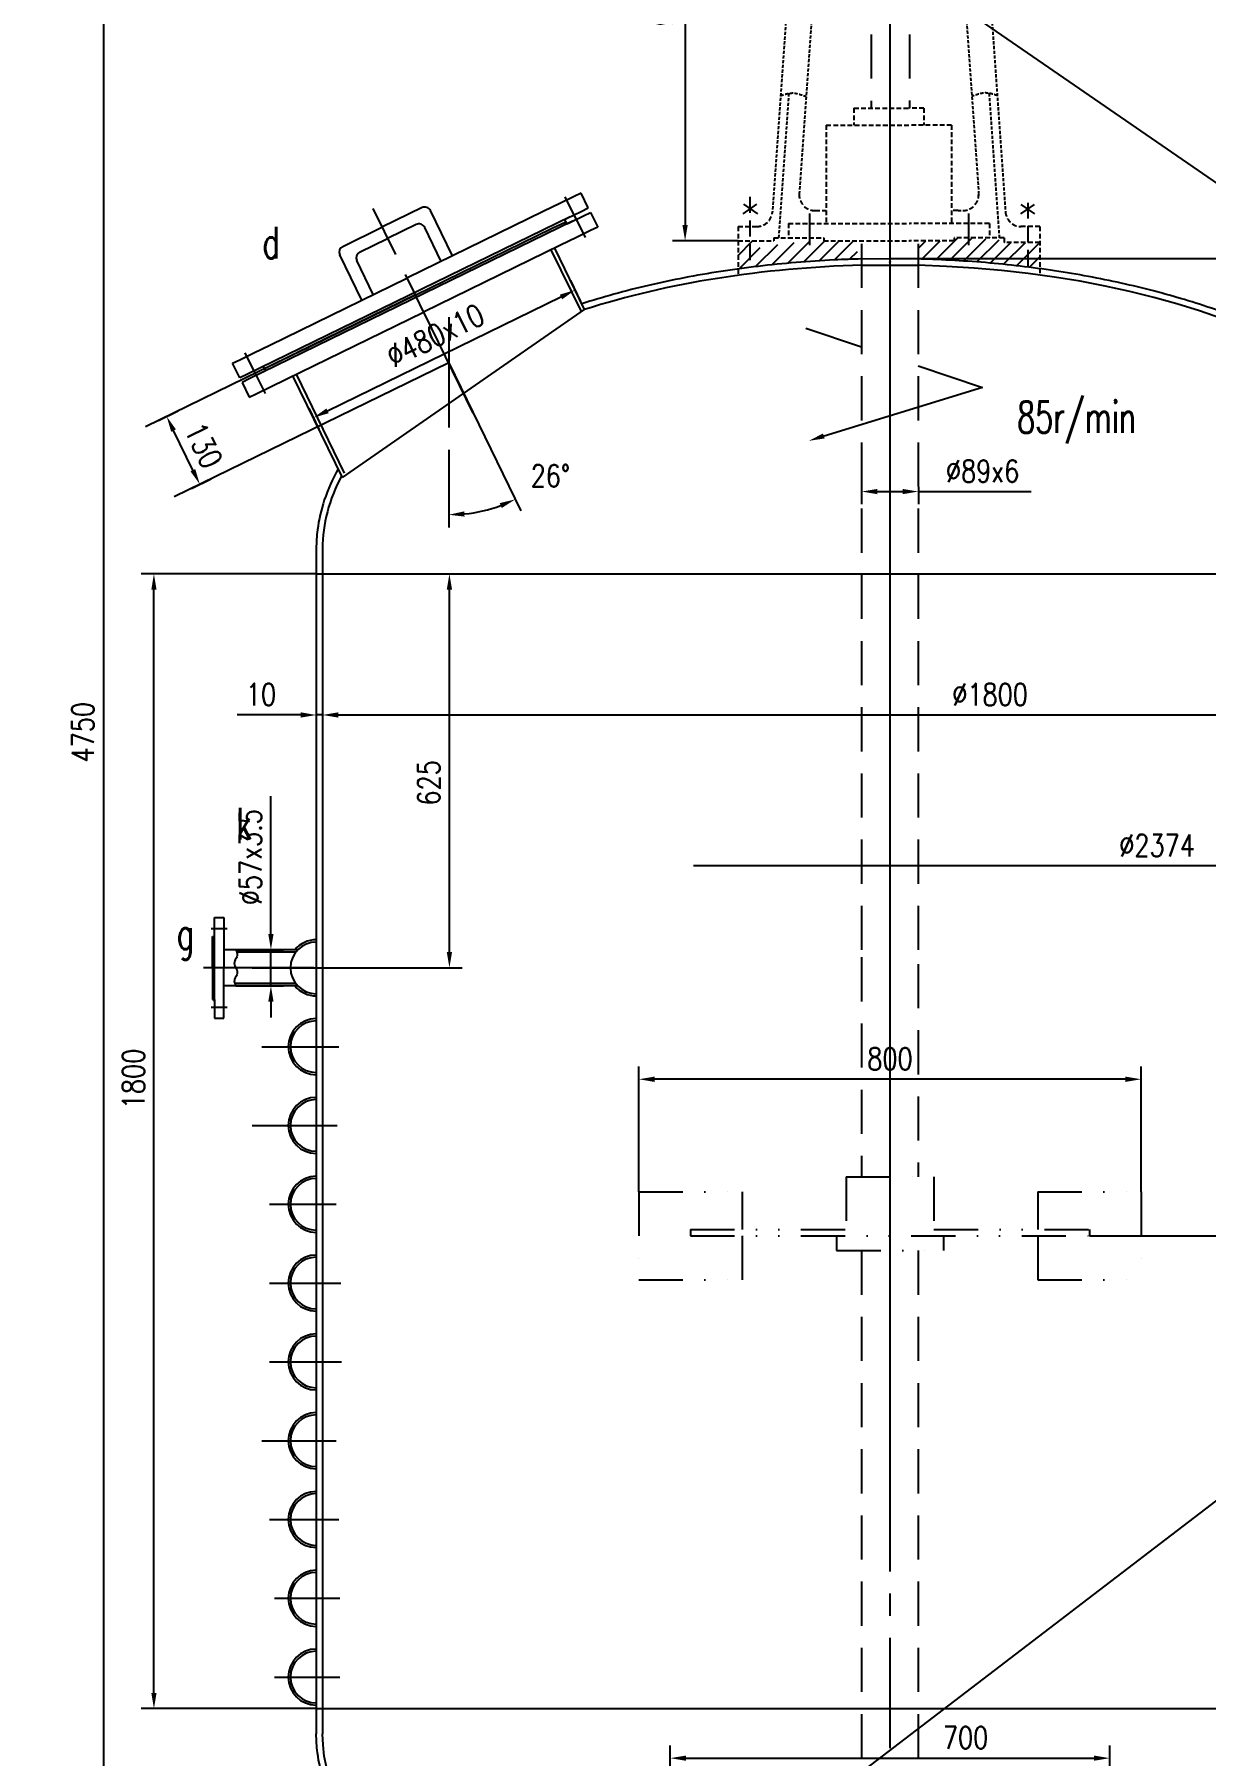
# Model space of a CAD drawing. Header units: millimetres. Extents: x -1762 to 42666, y -863 to 15979.
# Drawn here: x 397 to 2255, y 1402 to 4132 of the extents above; entities that cross this region are included whole.
import ezdxf

# ---------------------------------------------------------------- set-up
doc = ezdxf.new("R2010")
doc.units = ezdxf.units.MM
doc.header["$LTSCALE"] = 10
doc.header["$MEASUREMENT"] = 0
for name, pattern in [('CENTER', [2, 1.25, -0.25, 0.25, -0.25]), ('DASHED', [0.75, 0.5, -0.25]), ('DIVIDE', [1.25, 0.5, -0.25, 0, -0.25, 0, -0.25])]:
    doc.linetypes.add(name, pattern=pattern)
doc.layers.get('0').update_dxf_attribs({"linetype": 'CONTINUOUS'})
doc.layers.get('DEFPOINTS').update_dxf_attribs({"linetype": 'CONTINUOUS'})
for name, color, linetype in [('1轮廓实线层', 7, 'CONTINUOUS'), ('2细线层', 3, 'CONTINUOUS'), ('3中心线层', 1, 'CENTER'), ('4虚线层', 6, 'DASHED'), ('6文字层', 3, 'CONTINUOUS'), ('7标注层', 4, 'CONTINUOUS'), ('9双点划线层', 6, 'DIVIDE')]:
    doc.layers.add(name, color=color, linetype=linetype)
doc.styles.add('PC_TEXTSTYLE', font='romans.shx', dxfattribs={"width": 0.8, "bigfont": 'hzfs.shx'})
doc.dimstyles.new('TH_GBDIM', dxfattribs={"dimscale": 10, "dimtxt": 3.5, "dimasz": 2.5, "dimexe": 2, "dimexo": 0, "dimgap": 1.5, "dimtad": 1, "dimdec": 0, "dimzin": 0, "dimdsep": 46, "dimtxsty": 'PC_TEXTSTYLE', "dimcen": 2.5, "dimadec": 0, "dimazin": 0, "dimtfac": 0.714286, "dimtdec": 0, "dimtmove": 0, "dimatfit": 3, "dimfxl": 0, "dimtolj": 1, "dimtzin": 0, "dimarcsym": 0})

# ---------------------------------------------------------------- blocks, each defined once
blk = doc.blocks.new('*D16')
at = {"layer": '7标注层', "color": 0, "lineweight": -2, "ltscale": 14, "transparency": 16777216}
for p, q in [((854.5, 3056.4), (854.5, 3032.9)), ((879.5, 3052.9), (2629.5, 3052.9)), ((2654.5, 3056.4), (2654.5, 3032.9))]:
    blk.add_line(p, q, dxfattribs=at)
at = {"layer": '7标注层', "color": 0, "ltscale": 14, "transparency": 16777216}
for points in [[(879.5, 3057), (879.5, 3048.7), (854.5, 3052.9)], [(2629.5, 3057), (2629.5, 3048.7), (2654.5, 3052.9)]]:
    blk.add_solid(points, dxfattribs=at)
at = {"layer": 'DEFPOINTS', "color": 0, "ltscale": 14, "transparency": 16777216}
for p in [(854.5, 3056.4), (2654.5, 3056.4), (2654.5, 3052.9)]:
    blk.add_point(p, dxfattribs=at)
at = {"layer": '7标注层', "color": 3, "ltscale": 14, "transparency": 16777216, "insert": (1913.3, 3085.4), "char_height": 35, "attachment_point": 5, "style": 'PC_TEXTSTYLE'}
blk.add_mtext('\\A1;%%c1800{}{}', dxfattribs=at)
blk = doc.blocks.new('*D17')
at = {"layer": '7标注层', "color": 0, "lineweight": -2, "ltscale": 14, "transparency": 16777216}
for p, q in [((594.1, 3520.1), (625.1, 3535.2)), ((648.7, 3441.2), (618.1, 3504)), ((646.6, 3412.3), (677.6, 3427.5))]:
    blk.add_line(p, q, dxfattribs=at)
at = {"layer": '7标注层', "color": 0, "ltscale": 14, "transparency": 16777216}
for points in [[(621.8, 3505.8), (614.3, 3502.1), (607.1, 3526.4)], [(652.4, 3443), (644.9, 3439.3), (659.7, 3418.7)]]:
    blk.add_solid(points, dxfattribs=at)
at = {"layer": 'DEFPOINTS', "color": 0, "ltscale": 14, "transparency": 16777216}
for p in [(607.1, 3526.4), (594.1, 3520.1), (646.6, 3412.3)]:
    blk.add_point(p, dxfattribs=at)
at = {"layer": '7标注层', "color": 3, "ltscale": 14, "transparency": 16777216, "insert": (665.7, 3480.4), "char_height": 35, "attachment_point": 5, "rotation": 296, "style": 'PC_TEXTSTYLE'}
blk.add_mtext('\\A1;130{}{}', dxfattribs=at)
blk = doc.blocks.new('*D18')
at = {"layer": '7标注层', "color": 0, "lineweight": -2, "ltscale": 14, "transparency": 16777216}
for p, q in [((1054.5, 3611.3), (1168.8, 3376.8)), ((1054.5, 3470.4), (1054.5, 3350.4))]:
    blk.add_line(p, q, dxfattribs=at)
blk.add_arc((1054.5, 3611.3), 240.9, 275.9493, 290.0507, dxfattribs=at)
at = {"layer": '7标注层', "color": 0, "ltscale": 14, "transparency": 16777216}
for points in [[(1135.4, 3388.8), (1138.7, 3381.1), (1160, 3394.8)], [(1079.6, 3367.5), (1079.2, 3375.8), (1054.5, 3370.4)]]:
    blk.add_solid(points, dxfattribs=at)
at = {"layer": 'DEFPOINTS', "color": 0, "ltscale": 14, "transparency": 16777216}
for p in [(974.2, 3775.8), (1054.5, 3683.6), (1054.5, 3611.3), (1054.5, 3470.4), (1090.7, 3373.1)]:
    blk.add_point(p, dxfattribs=at)
at = {"layer": '7标注层', "color": 3, "ltscale": 14, "transparency": 16777216, "insert": (1215.7, 3432.3), "char_height": 35, "attachment_point": 5, "style": 'PC_TEXTSTYLE'}
blk.add_mtext('\\A1;26%%d{}{}', dxfattribs=at)
blk = doc.blocks.new('*D28')
at = {"layer": '7标注层', "color": 0, "lineweight": -2, "ltscale": 14, "transparency": 16777216}
for p, q in [((1754.5, 3776.7), (3162.9, 3776.7)), ((3142.9, 3751.7), (3142.9, 3301.7)), ((2654.5, 3276.7), (3162.9, 3276.7))]:
    blk.add_line(p, q, dxfattribs=at)
at = {"layer": '7标注层', "color": 0, "ltscale": 14, "transparency": 16777216}
for points in [[(3138.7, 3751.7), (3147.1, 3751.7), (3142.9, 3776.7)], [(3138.7, 3301.7), (3147.1, 3301.7), (3142.9, 3276.7)]]:
    blk.add_solid(points, dxfattribs=at)
at = {"layer": 'DEFPOINTS', "color": 0, "ltscale": 14, "transparency": 16777216}
for p in [(1754.5, 3776.7), (2654.5, 3276.7), (3142.9, 3276.7)]:
    blk.add_point(p, dxfattribs=at)
at = {"layer": '7标注层', "color": 3, "ltscale": 14, "transparency": 16777216, "insert": (3110.4, 3551), "char_height": 35, "attachment_point": 5, "rotation": 90, "style": 'PC_TEXTSTYLE'}
blk.add_mtext('\\A1;500{}{}', dxfattribs=at)
blk = doc.blocks.new('*D29')
at = {"layer": '7标注层', "color": 0, "lineweight": -2, "ltscale": 14, "transparency": 16777216}
for p, q in [((844.5, 3276.7), (566.9, 3276.7)), ((586.9, 1501.7), (586.9, 3251.7)), ((844.5, 1476.7), (566.9, 1476.7))]:
    blk.add_line(p, q, dxfattribs=at)
at = {"layer": '7标注层', "color": 0, "ltscale": 14, "transparency": 16777216}
for points in [[(582.8, 3251.7), (591.1, 3251.7), (586.9, 3276.7)], [(582.8, 1501.7), (591.1, 1501.7), (586.9, 1476.7)]]:
    blk.add_solid(points, dxfattribs=at)
at = {"layer": 'DEFPOINTS', "color": 0, "ltscale": 14, "transparency": 16777216}
for p in [(586.9, 3276.7), (844.5, 3276.7), (844.5, 1476.7)]:
    blk.add_point(p, dxfattribs=at)
at = {"layer": '7标注层', "color": 3, "ltscale": 14, "transparency": 16777216, "insert": (554.4, 2475.5), "char_height": 35, "attachment_point": 5, "rotation": 90, "style": 'PC_TEXTSTYLE'}
blk.add_mtext('\\A1;1800{}{}', dxfattribs=at)
blk = doc.blocks.new('*D30')
at = {"layer": '7标注层', "color": 0, "lineweight": -2, "ltscale": 14, "transparency": 16777216}
for p, q in [((1591.3, 4558.1), (1409.5, 4558.1)), ((1429.5, 4533.1), (1429.5, 3829.8)), ((1513.5, 3804.8), (1409.5, 3804.8))]:
    blk.add_line(p, q, dxfattribs=at)
at = {"layer": '7标注层', "color": 0, "ltscale": 14, "transparency": 16777216}
for points in [[(1425.3, 4533.1), (1433.6, 4533.1), (1429.5, 4558.1)], [(1425.3, 3829.8), (1433.6, 3829.8), (1429.5, 3804.8)]]:
    blk.add_solid(points, dxfattribs=at)
at = {"layer": 'DEFPOINTS', "color": 0, "ltscale": 14, "transparency": 16777216}
for p in [(1591.3, 4558.1), (1429.5, 3804.8), (1513.5, 3804.8)]:
    blk.add_point(p, dxfattribs=at)
at = {"layer": '7标注层', "color": 3, "ltscale": 14, "transparency": 16777216, "insert": (1397, 4181.5), "char_height": 35, "attachment_point": 5, "rotation": 90, "style": 'PC_TEXTSTYLE'}
blk.add_mtext('\\A1;950{}{}', dxfattribs=at)
blk = doc.blocks.new('*D31')
at = {"layer": '7标注层', "color": 0, "lineweight": -2, "ltscale": 14, "transparency": 16777216}
for p, q in [((1754.5, 5334.1), (486.7, 5334.1)), ((506.7, 5309.1), (506.7, 889.1)), ((2115.1, 864.1), (486.7, 864.1))]:
    blk.add_line(p, q, dxfattribs=at)
at = {"layer": '7标注层', "color": 0, "ltscale": 14, "transparency": 16777216}
for points in [[(502.5, 5309.1), (510.8, 5309.1), (506.7, 5334.1)], [(502.5, 889.1), (510.8, 889.1), (506.7, 864.1)]]:
    blk.add_solid(points, dxfattribs=at)
at = {"layer": 'DEFPOINTS', "color": 0, "ltscale": 14, "transparency": 16777216}
for p in [(1754.5, 5334.1), (506.7, 864.1), (2115.1, 864.1)]:
    blk.add_point(p, dxfattribs=at)
at = {"layer": '7标注层', "color": 3, "ltscale": 14, "transparency": 16777216, "insert": (474.2, 3025.4), "char_height": 35, "attachment_point": 5, "rotation": 90, "style": 'PC_TEXTSTYLE'}
blk.add_mtext('\\A1;4750{}{}', dxfattribs=at)
blk = doc.blocks.new('*D32')
at = {"layer": '7标注层', "color": 0, "lineweight": -2, "ltscale": 14, "transparency": 16777216}
for p, q in [((1709.5, 3414.5), (1709.5, 3387.2)), ((1799.5, 3414.5), (1799.5, 3387.2)), ((1734.5, 3407.2), (1774.5, 3407.2)), ((1799.5, 3407.2), (1978.5, 3407.2))]:
    blk.add_line(p, q, dxfattribs=at)
at = {"layer": '7标注层', "color": 0, "ltscale": 14, "transparency": 16777216}
for points in [[(1734.5, 3411.4), (1734.5, 3403), (1709.5, 3407.2)], [(1774.5, 3411.4), (1774.5, 3403), (1799.5, 3407.2)]]:
    blk.add_solid(points, dxfattribs=at)
at = {"layer": 'DEFPOINTS', "color": 0, "ltscale": 14, "transparency": 16777216}
for p in [(1709.5, 3414.5), (1799.5, 3414.5), (1799.5, 3407.2)]:
    blk.add_point(p, dxfattribs=at)
at = {"layer": '7标注层', "color": 3, "ltscale": 14, "transparency": 16777216, "insert": (1901.5, 3439.7), "char_height": 35, "attachment_point": 5, "style": 'PC_TEXTSTYLE'}
blk.add_mtext('\\A1;%%c89x6{}{}', dxfattribs=at)
blk = doc.blocks.new('*D33')
at = {"layer": '7标注层', "color": 0, "lineweight": -2, "ltscale": 14, "transparency": 16777216}
for p, q in [((844.5, 3059.2), (844.5, 3032.8)), ((854.5, 3059.2), (854.5, 3032.8)), ((819.5, 3052.8), (719.1, 3052.8)), ((854.5, 3052.8), (844.5, 3052.8)), ((879.5, 3052.8), (904.5, 3052.8))]:
    blk.add_line(p, q, dxfattribs=at)
at = {"layer": '7标注层', "color": 0, "ltscale": 14, "transparency": 16777216}
for points in [[(819.5, 3057), (819.5, 3048.6), (844.5, 3052.8)], [(879.5, 3057), (879.5, 3048.6), (854.5, 3052.8)]]:
    blk.add_solid(points, dxfattribs=at)
at = {"layer": 'DEFPOINTS', "color": 0, "ltscale": 14, "transparency": 16777216}
for p in [(844.5, 3059.2), (854.5, 3059.2), (844.5, 3052.8)]:
    blk.add_point(p, dxfattribs=at)
at = {"layer": '7标注层', "color": 3, "ltscale": 14, "transparency": 16777216, "insert": (756.8, 3085.3), "char_height": 35, "attachment_point": 5, "style": 'PC_TEXTSTYLE'}
blk.add_mtext('\\A1;10{}{}', dxfattribs=at)
blk = doc.blocks.new('*D42')
at = {"layer": '7标注层', "color": 0, "lineweight": -2, "ltscale": 14, "transparency": 16777216}
for p, q in [((1247.7, 3742), (1263.8, 3708.9)), ((862.3, 3535.3), (1232.6, 3715.9)), ((832.4, 3539.5), (848.6, 3506.4))]:
    blk.add_line(p, q, dxfattribs=at)
at = {"layer": '7标注层', "color": 0, "ltscale": 14, "transparency": 16777216}
for points in [[(1230.8, 3719.6), (1234.4, 3712.1), (1255.1, 3726.9)], [(860.5, 3539), (864.1, 3531.5), (839.8, 3524.3)]]:
    blk.add_solid(points, dxfattribs=at)
at = {"layer": 'DEFPOINTS', "color": 0, "ltscale": 14, "transparency": 16777216}
for p in [(1247.7, 3742), (1255.1, 3726.9), (832.4, 3539.5)]:
    blk.add_point(p, dxfattribs=at)
at = {"layer": '7标注层', "color": 3, "ltscale": 14, "transparency": 16777216, "insert": (1033.2, 3654.8), "char_height": 35, "attachment_point": 5, "rotation": 26, "style": 'PC_TEXTSTYLE'}
blk.add_mtext('\\A1;%%c480x10{}{}', dxfattribs=at)
blk = doc.blocks.new('*D43')
at = {"layer": '7标注层', "color": 0, "lineweight": -2, "ltscale": 14, "transparency": 16777216}
for p, q in [((772.5, 2705.2), (772.5, 2924.2)), ((716.8, 2680.2), (792.5, 2680.2)), ((772.5, 2623.2), (772.5, 2680.2)), ((716.8, 2623.2), (792.5, 2623.2)), ((772.5, 2598.2), (772.5, 2573.2))]:
    blk.add_line(p, q, dxfattribs=at)
at = {"layer": '7标注层', "color": 0, "ltscale": 14, "transparency": 16777216}
for points in [[(768.3, 2705.2), (776.6, 2705.2), (772.5, 2680.2)], [(768.3, 2598.2), (776.6, 2598.2), (772.5, 2623.2)]]:
    blk.add_solid(points, dxfattribs=at)
at = {"layer": 'DEFPOINTS', "color": 0, "ltscale": 14, "transparency": 16777216}
for p in [(716.8, 2680.2), (716.8, 2623.2), (772.5, 2623.2)]:
    blk.add_point(p, dxfattribs=at)
at = {"layer": '7标注层', "color": 3, "ltscale": 14, "transparency": 16777216, "insert": (740, 2827.2), "char_height": 35, "attachment_point": 5, "rotation": 90, "style": 'PC_TEXTSTYLE'}
blk.add_mtext('\\A1;%%c57x3.5{}{}', dxfattribs=at)
blk = doc.blocks.new('*D47')
at = {"layer": '7标注层', "color": 0, "lineweight": -2, "ltscale": 14, "transparency": 16777216}
for p, q in [((1406, 1296.4), (1406, 1418.1)), ((1431, 1398.1), (2078, 1398.1)), ((2103, 1296.4), (2103, 1418.1))]:
    blk.add_line(p, q, dxfattribs=at)
at = {"layer": '7标注层', "color": 0, "ltscale": 14, "transparency": 16777216}
for points in [[(1431, 1402.3), (1431, 1394), (1406, 1398.1)], [(2078, 1402.3), (2078, 1394), (2103, 1398.1)]]:
    blk.add_solid(points, dxfattribs=at)
at = {"layer": 'DEFPOINTS', "color": 0, "ltscale": 14, "transparency": 16777216}
for p in [(2103, 1398.1), (1406, 1296.4), (2103, 1296.4)]:
    blk.add_point(p, dxfattribs=at)
at = {"layer": '7标注层', "color": 3, "ltscale": 14, "transparency": 16777216, "insert": (1874.4, 1430.6), "char_height": 35, "attachment_point": 5, "style": 'PC_TEXTSTYLE'}
blk.add_mtext('\\A1;700{}{}', dxfattribs=at)
blk = doc.blocks.new('*D48')
at = {"layer": '7标注层', "color": 0, "lineweight": -2, "ltscale": 14, "transparency": 16777216}
for p, q in [((1356, 2296.4), (1356, 2495)), ((2153, 2296.4), (2153, 2495)), ((2128, 2475), (1381, 2475))]:
    blk.add_line(p, q, dxfattribs=at)
at = {"layer": '7标注层', "color": 0, "ltscale": 14, "transparency": 16777216}
for points in [[(1381, 2479.2), (1381, 2470.8), (1356, 2475)], [(2128, 2479.2), (2128, 2470.8), (2153, 2475)]]:
    blk.add_solid(points, dxfattribs=at)
at = {"layer": 'DEFPOINTS', "color": 0, "ltscale": 14, "transparency": 16777216}
for p in [(1356, 2475), (1356, 2296.4), (2153, 2296.4)]:
    blk.add_point(p, dxfattribs=at)
at = {"layer": '7标注层', "color": 3, "ltscale": 14, "transparency": 16777216, "insert": (1754.5, 2507.5), "char_height": 35, "attachment_point": 5, "style": 'PC_TEXTSTYLE'}
blk.add_mtext('\\A1;800{}{}', dxfattribs=at)
blk = doc.blocks.new('*D49')
at = {"layer": '7标注层', "color": 0, "lineweight": -2, "ltscale": 14, "transparency": 16777216}
for p, q in [((2071, 2226.7), (2360.3, 2226.7)), ((2340.3, 1251.7), (2340.3, 2201.7)), ((2021, 1226.7), (2360.3, 1226.7))]:
    blk.add_line(p, q, dxfattribs=at)
at = {"layer": '7标注层', "color": 0, "ltscale": 14, "transparency": 16777216}
for points in [[(2336.2, 2201.7), (2344.5, 2201.7), (2340.3, 2226.7)], [(2336.2, 1251.7), (2344.5, 1251.7), (2340.3, 1226.7)]]:
    blk.add_solid(points, dxfattribs=at)
at = {"layer": 'DEFPOINTS', "color": 0, "ltscale": 14, "transparency": 16777216}
for p in [(2071, 2226.7), (2340.3, 2226.7), (2021, 1226.7)]:
    blk.add_point(p, dxfattribs=at)
at = {"layer": '7标注层', "color": 3, "ltscale": 14, "transparency": 16777216, "insert": (2307.8, 1726.7), "char_height": 35, "attachment_point": 5, "rotation": 90, "style": 'PC_TEXTSTYLE'}
blk.add_mtext('\\A1;1000{}{}', dxfattribs=at)
blk = doc.blocks.new('*D54')
at = {"layer": '7标注层', "color": 0, "lineweight": -2, "ltscale": 14, "transparency": 16777216}
for p, q in [((854.5, 3276.7), (1075.6, 3276.7)), ((1055.6, 2676.7), (1055.6, 3251.7)), ((886.1, 2651.7), (1075.6, 2651.7))]:
    blk.add_line(p, q, dxfattribs=at)
at = {"layer": '7标注层', "color": 0, "ltscale": 14, "transparency": 16777216}
for points in [[(1051.5, 3251.7), (1059.8, 3251.7), (1055.6, 3276.7)], [(1051.5, 2676.7), (1059.8, 2676.7), (1055.6, 2651.7)]]:
    blk.add_solid(points, dxfattribs=at)
at = {"layer": 'DEFPOINTS', "color": 0, "ltscale": 14, "transparency": 16777216}
for p in [(854.5, 3276.7), (1055.6, 3276.7), (886.1, 2651.7)]:
    blk.add_point(p, dxfattribs=at)
at = {"layer": '7标注层', "color": 3, "ltscale": 14, "transparency": 16777216, "insert": (1023.1, 2945.1), "char_height": 35, "attachment_point": 5, "rotation": 90, "style": 'PC_TEXTSTYLE'}
blk.add_mtext('\\A1;625{}{}', dxfattribs=at)

msp = doc.modelspace()

# ---------------------------------------------------------------- linework, layer by layer
at = {"ltscale": 14}
for p, q in [((1264.37, 3694.11), (1217.29, 3790.65)), ((1270.14, 3695.97), (1222.68, 3793.28)), ((1001.85, 3719.11), (813.36, 3627.17)), ((1001.97, 3718.86), (813.48, 3626.92)), ((886.02, 3429.63), (807.44, 3590.75)), ((889.37, 3436.47), (812.83, 3593.38)), ((844.45, 3316.68), (844.45, 1436.68)), ((854.45, 3316.68), (854.45, 1436.68)), ((844.45, 3276.68), (1799.45, 3276.68)), ((1799.45, 3276.68), (2664.45, 3276.68)), ((844.45, 1476.68), (904.37, 1476.68)), ((854.45, 1476.68), (2664.45, 1476.68))]:
    msp.add_line(p, q, dxfattribs=at)
for centre, radius, start, end in [((844.45, 2651.68), 41, 90, 270), ((844.45, 2651.68), 44.5, 90, 140.17466), ((844.45, 2651.68), 44.5, 219.82534, 270), ((844.45, 2526.68), 44.5, 90, 270), ((844.45, 2526.68), 41, 90, 270), ((844.45, 2401.68), 44.5, 90, 270), ((844.45, 2401.68), 41, 90, 270), ((844.45, 2276.68), 44.5, 90, 270), ((844.45, 2276.68), 41, 90, 270), ((844.45, 2151.68), 44.5, 90, 270), ((844.45, 2151.68), 41, 90, 270), ((844.45, 2026.68), 44.5, 90, 270), ((844.45, 2026.68), 41, 90, 270), ((844.45, 1901.68), 44.5, 90, 270), ((844.45, 1901.68), 41, 90, 270), ((844.45, 1776.68), 44.5, 90, 270), ((844.45, 1776.68), 41, 90, 270), ((844.45, 1651.68), 44.5, 90, 270), ((844.45, 1651.68), 41, 90, 270), ((844.45, 1526.68), 44.5, 90, 270), ((844.45, 1526.68), 41, 90, 270)]:
    msp.add_arc(centre, radius, start, end, dxfattribs=at)
for start_param, end_param in [(4.7624098, 5.2805925), (6.0232063, 6.2831853)]:
    msp.add_ellipse((1754.45, 3316.68), major_axis=(-900, 0), ratio=0.5, start_param=start_param, end_param=end_param, dxfattribs=at)
at = {"ltscale": 14, "extrusion": (0, 0, -1)}
for start_param, end_param in [(5.0622612, 6.2831853), (3.1415927, 4.9956044)]:
    msp.add_ellipse((1754.45, 1436.68), major_axis=(-900, 0), ratio=0.5, start_param=start_param, end_param=end_param, dxfattribs=at)
at = {"ltscale": 14}
for points, knots in [([(1709.45, 3776.12), (1695.08, 3775.76), (1680.73, 3775.23), (1625.66, 3772.54), (1585.18, 3769.16), (1505.48, 3759.7), (1466.27, 3753.62), (1389.82, 3738.84), (1352.59, 3730.15), (1299.37, 3715.45), (1282.37, 3710.39), (1265.71, 3705.05)], [4.76213302, 4.76213302, 4.76213302, 4.76213302, 4.80981924, 4.80981924, 4.9455406, 4.9455406, 5.08126196, 5.08126196, 5.21698331, 5.21698331, 5.28240996, 5.28240996, 5.28240996, 5.28240996]), ([(879.32, 3443.37), (870.19, 3427.13), (862.8, 3410.59), (852.01, 3378.22), (848.37, 3362.42), (845.09, 3336.61), (844.45, 3326.64), (844.45, 3316.68)], [6.00912232, 6.00912232, 6.00912232, 6.00912232, 6.11797512, 6.11797512, 6.21957132, 6.21957132, 6.28318531, 6.28318531, 6.28318531, 6.28318531]), ([(1445.95, 1003.78), (1428.74, 1006.9), (1411.72, 1010.28), (1360.36, 1021.39), (1326.73, 1029.94), (1261.83, 1049.09), (1230.55, 1059.68), (1170.82, 1082.75), (1142.37, 1095.23), (1088.73, 1121.88), (1063.54, 1136.06), (1016.81, 1165.94), (995.27, 1181.63), (956.16, 1214.31), (938.59, 1231.31), (907.73, 1266.37), (894.44, 1284.45), (872.38, 1321.43), (863.61, 1340.34), (852.01, 1375.13), (848.37, 1390.94), (845.09, 1416.75), (844.45, 1426.71), (844.45, 1436.68)], [5.0601529, 5.0601529, 5.0601529, 5.0601529, 5.1207849, 5.1207849, 5.2454337, 5.2454337, 5.3700825, 5.3700825, 5.4947312, 5.4947312, 5.61938, 5.61938, 5.7440288, 5.7440288, 5.8686776, 5.8686776, 5.9933263, 5.9933263, 6.1179751, 6.1179751, 6.2195713, 6.2195713, 6.2831853, 6.2831853, 6.2831853, 6.2831853]), ([(2664.45, 1436.68), (2664.45, 1424.45), (2663.5, 1412.23), (2659.69, 1387.88), (2656.84, 1375.75), (2649.27, 1351.7), (2644.55, 1339.77), (2629.94, 1309.15), (2618.65, 1290.67), (2591.66, 1254.69), (2575.97, 1237.18), (2540.48, 1203.38), (2520.67, 1187.08), (2477.27, 1155.89), (2453.66, 1141.01), (2403.02, 1112.87), (2375.98, 1099.61), (2318.86, 1074.89), (2288.8, 1063.44), (2226.09, 1042.5), (2193.45, 1033.02), (2126.1, 1016.16), (2091.38, 1008.78), (2020.42, 996.25), (1984.16, 991.09), (1910.67, 983.07), (1873.42, 980.21), (1798.52, 976.82), (1760.86, 976.3), (1685.7, 977.59), (1648.2, 979.41), (1574.58, 985.32), (1538.46, 989.37), (1502.95, 994.5)], [3.1415927, 3.1415927, 3.1415927, 3.1415927, 3.2196291, 3.2196291, 3.2976655, 3.2976655, 3.375702, 3.375702, 3.5003508, 3.5003508, 3.6249996, 3.6249996, 3.7496483, 3.7496483, 3.8742971, 3.8742971, 3.9989459, 3.9989459, 4.1235947, 4.1235947, 4.2482434, 4.2482434, 4.3728922, 4.3728922, 4.497541, 4.497541, 4.6221898, 4.6221898, 4.7468386, 4.7468386, 4.8714873, 4.8714873, 4.9939485, 4.9939485, 4.9939485, 4.9939485])]:
    msp.add_open_spline(points, degree=3, knots=knots, dxfattribs=at)
at = {"color": 0, "linetype": 'ByBlock', "ltscale": 14}
msp.add_solid([(1650.82, 3491.42), (1648.25, 3499.34), (1625.76, 3487.66)], dxfattribs=at)
at = {"layer": '1轮廓实线层', "ltscale": 14}
for p, q in [((-1761.9, 6677.38), (8836.87, -629.25)), ((-910.21, -629.25), (8552.97, 6614.39)), ((1264.52, 3880.44), (1253.29, 3874.96)), ((1275.92, 3857.08), (1264.52, 3880.44)), ((1012.22, 3857.52), (948.69, 3826.54)), ((1205.65, 3851.73), (988.14, 3745.64)), ((1060.66, 3781.01), (1025.59, 3852.92)), ((1230.82, 3864), (1205.65, 3851.73)), ((1253.29, 3874.96), (1230.82, 3864)), ((1242.21, 3840.64), (1264.68, 3851.6)), ((1264.68, 3851.6), (1275.92, 3857.08)), ((1268.19, 3844.41), (1279.43, 3849.88)), ((1279.43, 3849.88), (1290.82, 3826.52)), ((1247.28, 3843.11), (734.4, 3592.96)), ((1250.79, 3835.92), (737.9, 3585.77)), ((886.39, 3796.15), (948.69, 3826.54)), ((1003.01, 3830.78), (957.46, 3808.56)), ((1001.29, 3718.68), (1218.8, 3824.77)), ((1001.29, 3718.68), (1218.8, 3824.77)), ((1042.69, 3772.25), (1016.38, 3826.18)), ((1218.8, 3824.77), (1240.37, 3835.29)), ((1218.8, 3824.77), (1240.37, 3835.29)), ((1238.62, 3838.88), (1242.21, 3840.64)), ((1240.37, 3835.29), (1238.62, 3838.88)), ((1240.37, 3835.29), (1242.13, 3831.69)), ((1242.13, 3831.69), (1245.72, 3833.45)), ((1245.72, 3833.45), (1268.19, 3844.41)), ((1290.82, 3826.52), (1279.59, 3821.04)), ((913.13, 3786.94), (957.46, 3808.56)), ((1231.95, 3797.8), (1014.44, 3691.72)), ((1257.12, 3810.08), (1231.95, 3797.8)), ((1279.59, 3821.04), (1257.12, 3810.08)), ((916.85, 3710.88), (881.79, 3782.78)), ((934.83, 3719.64), (908.53, 3773.57)), ((1709.45, 3776.12), (1799.45, 3776.68)), ((770.63, 3639.56), (988.14, 3745.64)), ((1709.45, 3766.12), (1799.45, 3766.11)), ((1001.29, 3718.68), (783.79, 3612.59)), ((796.94, 3585.63), (1014.44, 3691.72)), ((886.02, 3429.63), (1270.14, 3695.97)), ((1621.02, 3666.42), (1709.45, 3636.7)), ((745.47, 3627.28), (770.63, 3639.56)), ((711.76, 3610.85), (723, 3616.33)), ((723.16, 3587.48), (711.76, 3610.85)), ((723, 3616.33), (745.47, 3627.28)), ((760.46, 3605.67), (756.87, 3603.92)), ((762.21, 3602.07), (760.46, 3605.67)), ((783.79, 3612.59), (762.21, 3602.07)), ((783.79, 3612.59), (762.21, 3602.07)), ((1799.45, 3606.45), (1901.47, 3572.16)), ((734.4, 3592.96), (723.16, 3587.48)), ((737.9, 3585.77), (726.67, 3580.29)), ((726.67, 3580.29), (738.07, 3556.92)), ((763.97, 3598.48), (760.37, 3596.73)), ((762.21, 3602.07), (763.97, 3598.48)), ((771.77, 3573.36), (796.94, 3585.63)), ((738.07, 3556.92), (749.3, 3562.4)), ((749.3, 3562.4), (771.77, 3573.36)), ((1901.47, 3572.16), (1636.32, 3490.64)), ((682.95, 2731.68), (697.95, 2731.68)), ((682.95, 2723.18), (682.95, 2731.68)), ((697.95, 2731.68), (697.95, 2723.18)), ((682.95, 2598.38), (682.95, 2723.18)), ((682.95, 2701.68), (682.95, 2705.18)), ((697.95, 2723.18), (697.95, 2705.18)), ((697.95, 2705.18), (697.95, 2681.18)), ((679.95, 2701.68), (682.95, 2701.68)), ((679.95, 2681.18), (679.95, 2701.68)), ((679.95, 2651.68), (679.95, 2681.18)), ((697.95, 2681.18), (697.95, 2651.68)), ((814.98, 2680.18), (697.95, 2680.18)), ((811.95, 2676.68), (718.47, 2676.68)), ((679.95, 2651.68), (679.95, 2622.18)), ((697.95, 2622.18), (697.95, 2651.68)), ((679.95, 2622.18), (679.95, 2601.68)), ((814.98, 2623.18), (697.95, 2623.18)), ((697.95, 2598.18), (697.95, 2622.18)), ((811.95, 2626.68), (715.18, 2626.68)), ((679.95, 2601.68), (682.95, 2601.68)), ((682.95, 2601.68), (682.95, 2598.18)), ((682.95, 2598.18), (682.95, 2580.18)), ((697.95, 2580.18), (697.95, 2598.18)), ((682.95, 2580.18), (682.95, 2571.68)), ((682.95, 2571.68), (697.95, 2571.68)), ((697.95, 2571.68), (697.95, 2580.18))]:
    msp.add_line(p, q, dxfattribs=at)
for centre, start, end in [((1016.6, 3848.53), 26, 116), ((1007.4, 3821.79), 26, 116), ((890.77, 3787.16), 116, 206), ((917.52, 3777.95), 116, 206)]:
    msp.add_arc(centre, 10, start, end, dxfattribs=at)
msp.add_ellipse((1754.2, 3316.68), major_axis=(899.75, 0), ratio=0.500139, start_param=0, end_param=1.5204833, dxfattribs=at)
msp.add_open_spline([(2325.95, 3674.95), (2303.87, 3683.93), (2280.97, 3692.4), (2226, 3710.77), (2193.38, 3720.26), (2126.08, 3737.13), (2091.39, 3744.51), (2020.47, 3757.05), (1984.24, 3762.21), (1910.79, 3770.25), (1873.57, 3773.12), (1824.01, 3775.37), (1811.86, 3775.8), (1799.7, 3776.11)], degree=3, knots=[0.88761149, 0.88761149, 0.88761149, 0.88761149, 0.98163954, 0.98163954, 1.10625751, 1.10625751, 1.23087548, 1.23087548, 1.35549345, 1.35549345, 1.48011142, 1.48011142, 1.52048327, 1.52048327, 1.52048327, 1.52048327], dxfattribs=at)
at = {"layer": '2细线层', "ltscale": 14}
msp.add_lwpolyline([(716.82, 2680.18, -0.0528224), (718.64, 2676.19, -0.0729934), (719.2, 2673.05, -0.1738746), (716.93, 2666.06, 0.1660823), (714.45, 2658.8, 0.1622777), (716.82, 2651.68, -0.1622777), (719.2, 2644.55, -0.1660823), (716.72, 2637.29, 0.1738746), (714.45, 2630.3, 0.0729934), (715.01, 2627.17, 0.0528224), (716.82, 2623.18)], format="xyb", dxfattribs=at)
at = {"layer": '3中心线层', "ltscale": 14}
for p, q in [((1754.45, 5365.15), (1754.45, 1784.98)), ((1754.45, 4949.04), (1754.45, 873.91)), ((1093.37, 3531.45), (934.86, 3856.44)), ((1255.64, 3841.62), (1239.42, 3874.88)), ((1254.76, 3843.42), (1270.98, 3810.16)), ((999.1, 3723.17), (1016.64, 3687.22)), ((1054.45, 3683.6), (1054.45, 3470.39)), ((747.82, 3593.94), (731.6, 3627.2)), ((746.95, 3595.74), (763.17, 3562.48)), ((677.95, 2714.18), (702.95, 2714.18)), ((840.33, 2651.68), (649.95, 2651.68)), ((742.64, 2651.68), (886.13, 2651.68)), ((677.95, 2589.18), (702.95, 2589.18)), ((758.34, 2526.68), (880.31, 2526.68)), ((742.64, 2401.68), (877.41, 2401.68)), ((770.12, 2276.68), (875.95, 2276.68)), ((770.12, 2151.68), (883.22, 2151.68)), ((770.12, 2026.68), (884.67, 2026.68)), ((758.34, 1901.68), (875.95, 1901.68)), ((770.12, 1776.68), (880.31, 1776.68)), ((777.97, 1651.68), (881.77, 1651.68)), ((777.97, 1526.68), (881.77, 1526.68))]:
    msp.add_line(p, q, dxfattribs=at)
at = {"layer": '4虚线层'}
for p, q in [((1616.2, 4532.95), (1568.06, 3850.93)), ((1889.44, 4532.95), (1937.58, 3850.93)), ((1651.98, 4467.45), (1610.5, 3879.75)), ((1853.65, 4467.45), (1895.13, 3879.75)), ((1593.95, 4038.88), (1577.79, 3809.87)), ((1911.68, 4038.88), (1927.85, 3809.87)), ((1862.4, 3852.78), (1870, 3852.78))]:
    msp.add_line(p, q, dxfattribs=at)
at = {"layer": '4虚线层', "ltscale": 14}
for p, q in [((1724.69, 4132.22), (1724.69, 4015.18)), ((1785.35, 4132.24), (1785.35, 4015.18)), ((1521.41, 3847.94), (1543.17, 3863.07)), ((1522.36, 3863.07), (1544.12, 3847.94)), ((1983.18, 3862.73), (1961.42, 3847.6)), ((1984.12, 3847.6), (1962.36, 3862.73)), ((1709.45, 3800.14), (1709.45, 2648.18)), ((1799.45, 3800.14), (1799.45, 2648.18)), ((1709.45, 2668.47), (1709.45, 2320.23)), ((1799.45, 2657.69), (1799.45, 2320.23)), ((1709.45, 2203.13), (1709.45, 1320.23)), ((1799.45, 2203.13), (1799.45, 1320.23))]:
    msp.add_line(p, q, dxfattribs=at)
at = {"layer": '4虚线层', "ltscale": 1.5}
for p, q in [((1697.39, 4015.18), (1697.39, 3988.26)), ((1697.39, 4015.18), (1785.35, 4015.18)), ((1808.25, 4015.18), (1785.35, 4015.18)), ((1808.25, 4015.18), (1808.25, 3988.26)), ((1653.41, 3988.26), (1785.35, 3988.26)), ((1653.41, 3988.26), (1653.41, 3832.55)), ((1852.23, 3988.26), (1785.35, 3988.26)), ((1852.23, 3988.26), (1852.23, 3832.55)), ((1635.64, 3852.78), (1653.41, 3852.78)), ((1862.4, 3852.78), (1852.23, 3852.78)), ((1513.47, 3827.51), (1513.47, 3752.8)), ((1513.47, 3827.51), (1542.93, 3827.51)), ((1593.46, 3832.55), (1785.35, 3832.55)), ((1593.46, 3832.55), (1593.46, 3809.87)), ((1912.17, 3832.55), (1785.35, 3832.55)), ((1912.17, 3832.55), (1912.17, 3809.87)), ((1992.16, 3827.51), (1962.13, 3827.51)), ((1992.16, 3827.51), (1992.16, 3753.45)), ((1513.47, 3804.78), (1570.16, 3804.78)), ((1570.16, 3809.87), (1570.16, 3804.78)), ((1570.16, 3809.87), (1649.52, 3809.87)), ((1649.52, 3809.87), (1649.52, 3804.83)), ((1649.52, 3804.83), (1785.35, 3804.83)), ((1856.11, 3804.83), (1785.35, 3804.83)), ((1935.48, 3809.87), (1856.11, 3809.87)), ((1856.11, 3809.87), (1856.11, 3804.83)), ((1935.48, 3809.87), (1935.48, 3802.31)), ((1992.16, 3802.31), (1935.48, 3802.31))]:
    msp.add_line(p, q, dxfattribs=at)
at = {"layer": '4虚线层', "ltscale": 5}
for p, q in [((1532.37, 3874.43), (1532.37, 3762.84)), ((1973.27, 3865.43), (1973.27, 3762.84))]:
    msp.add_line(p, q, dxfattribs=at)
at = {"layer": '4虚线层', "ltscale": 10}
for p, q in [((1626.85, 3848.03), (1626.85, 3785.84)), ((1878.79, 3848.03), (1878.79, 3785.84)), ((1513.47, 3781.83), (1536.42, 3804.78)), ((1513.47, 3758.92), (1559.33, 3804.78)), ((1513.47, 3804.74), (1513.51, 3804.78)), ((1541.43, 3763.96), (1587.33, 3809.87)), ((1567.27, 3766.89), (1610.24, 3809.87)), ((1592.67, 3769.39), (1633.16, 3809.87)), ((1617.67, 3771.48), (1651.03, 3804.83)), ((1642.29, 3773.19), (1673.94, 3804.83)), ((1666.55, 3774.54), (1696.85, 3804.83)), ((1799.45, 3792.89), (1811.4, 3804.83)), ((1806.68, 3777.2), (1834.31, 3804.83)), ((1827.58, 3775.2), (1862.26, 3809.87)), ((1849.47, 3774.18), (1885.17, 3809.87)), ((1871.11, 3772.9), (1908.08, 3809.87)), ((1892.5, 3771.38), (1930.99, 3809.87)), ((1913.65, 3769.62), (1946.34, 3802.31)), ((1934.56, 3767.63), (1969.25, 3802.31)), ((1955.25, 3765.4), (1992.16, 3802.31)), ((1690.47, 3775.55), (1703, 3788.07)), ((1975.7, 3762.95), (1992.16, 3779.41))]:
    msp.add_line(p, q, dxfattribs=at)
at = {"layer": '4虚线层', "ltscale": 1.5}
for centre, start, end in [((1635.64, 3877.98), 175.96277, 270), ((1870, 3877.98), 270, 4.03723), ((1542.93, 3852.7), 270, 355.96277), ((1962.71, 3852.7), 184.03723, 270)]:
    msp.add_arc(centre, 25.19, start, end, dxfattribs=at)
at = {"layer": '4虚线层'}
for points in [[(1581.06, 4035.19), (1581.89, 4035.49), (1588.1, 4037.7), (1602.04, 4041.51), (1614.18, 4036.31), (1621.4, 4034.14)], [(1924.57, 4035.19), (1923.74, 4035.49), (1917.54, 4037.7), (1903.6, 4041.51), (1891.46, 4036.31), (1884.23, 4034.14)]]:
    msp.add_open_spline(points, degree=3, knots=[12.0761746, 12.0761746, 12.0761746, 12.0761746, 14.1601705, 27.5696453, 45.0810451, 45.0810451, 45.0810451, 45.0810451], dxfattribs=at)
at = {"layer": '4虚线层', "linetype": 'ByBlock', "ltscale": 14}
for p in [(1754.45, 3771.2), (1754.84, 3771.74)]:
    msp.add_point(p, dxfattribs=at)
at = {"layer": '7标注层', "ltscale": 14}
for p, q in [((1001.29, 3718.68), (573.39, 3509.98)), ((1054.45, 3611.25), (619.07, 3398.9))]:
    msp.add_line(p, q, dxfattribs=at)
at = {"layer": '7标注层', "linetype": 'ByBlock', "ltscale": 14}
msp.add_line((2889.45, 2813.45), (1442.72, 2813.45), dxfattribs=at)
at = {"layer": '9双点划线层', "ltscale": 14}
for p, q in [((1355.95, 2296.38), (1355.95, 2156.98)), ((1355.95, 2296.38), (1519.95, 2296.38)), ((1355.95, 2296.38), (1355.95, 2156.98)), ((1519.95, 2296.38), (1519.95, 2236.52)), ((1684.75, 2320.23), (1684.75, 2226.68)), ((1684.75, 2320.23), (1824.15, 2320.23)), ((1824.15, 2320.23), (1824.15, 2226.68)), ((1988.95, 2296.38), (2152.95, 2296.38)), ((1988.95, 2296.38), (1988.95, 2236.52)), ((2152.95, 2296.38), (2152.95, 2156.98)), ((2152.95, 2296.38), (2152.95, 2156.98)), ((1437.95, 2236.52), (1684.75, 2236.52)), ((1437.95, 2236.52), (1437.95, 2226.68)), ((1437.95, 2226.68), (2070.95, 2226.68)), ((1519.95, 2226.68), (1519.95, 2156.98)), ((1669.75, 2226.68), (1669.75, 2203.13)), ((1824.15, 2236.52), (2070.95, 2236.52)), ((1839.15, 2226.68), (1839.15, 2203.13)), ((1988.95, 2226.68), (1988.95, 2156.98)), ((2070.95, 2236.52), (2070.95, 2226.68)), ((1669.75, 2203.13), (1839.15, 2203.13)), ((1355.95, 2156.98), (1519.95, 2156.98)), ((1988.95, 2156.98), (2152.95, 2156.98))]:
    msp.add_line(p, q, dxfattribs=at)

# ---------------------------------------------------------------- texts
at = {"color": 3, "linetype": 'ByBlock', "ltscale": 14, "insert": (2178.18, 2845.95), "char_height": 35, "attachment_point": 5, "style": 'PC_TEXTSTYLE'}
msp.add_mtext('\\A1;∅2374{}{}', dxfattribs=at)
at = {"layer": '6文字层', "ltscale": 14, "style": 'PC_TEXTSTYLE', "width": 0.667}
for s, p in [('d', (759.26, 3776.88)), ('85r/min', (1956.28, 3500.1)), ('k', (718.02, 2855.43)), ('g', (623.3, 2681.19))]:
    msp.add_text(s, height=50, dxfattribs=at).set_placement(p)

# ---------------------------------------------------------------- dimensions: what is measured, and where the dimension line sits
at = {"layer": '7标注层', "ltscale": 14}
for base, p1, p2, angle, text, picture, middle, dimtype in [((506.66, 864.15), (1754.45, 5334.12), (2115.07, 864.15), 90, '4750{}{}', '*D31', (506.66, 3025.39), 160), ((3142.91, 3276.68), (1754.45, 3776.68), (2654.45, 3276.68), 90, '500{}{}', '*D28', (3142.91, 3550.99), 160), ((607.11, 3526.42), (646.64, 3412.35), (594.1, 3520.08), 116, '130{}{}', '*D17', (636.5, 3466.17), 161), ((586.92, 3276.68), (844.45, 1476.68), (844.45, 3276.68), 90, '1800{}{}', '*D29', (586.92, 2475.46), 160), ((1055.62, 3276.68), (886.13, 2651.68), (854.45, 3276.68), 90, '625{}{}', '*D54', (1055.62, 2945.14), 160), ((2654.45, 3052.86), (854.45, 3056.43), (2654.45, 3056.43), 0, '%%c1800{}{}', '*D16', (1913.26, 3052.86), 161), ((772.47, 2623.18), (716.82, 2680.18), (716.82, 2623.18), 270, '%%c57x3.5{}{}', '*D43', (772.47, 2827.18), 161)]:
    dim = msp.add_linear_dim(base=base, p1=p1, p2=p2, angle=angle, text=text, dimstyle='TH_GBDIM', override={"dimgap": 1.5, "dimtad": 1, "dimjust": 0, "dimse1": 0, "dimse2": 0, "dimsd1": 0, "dimsd2": 0, "dimclrt": 3, "dimtvp": 0}, dxfattribs=at)
    dim.commit()
    dim.dimension.update_dxf_attribs({"geometry": picture, "text_midpoint": middle, "dimtype": dimtype})
for base, p1, p2, text, picture, middle in [((1429.48, 3804.78), (1591.26, 4558.14), (1513.47, 3804.78), '950{}{}', '*D30', (1396.98, 4181.46)), ((2340.33, 2226.68), (2020.95, 1226.68), (2070.95, 2226.68), '1000{}{}', '*D49', (2307.83, 1726.68))]:
    dim = msp.add_linear_dim(base=base, p1=p1, p2=p2, angle=90, text=text, dimstyle='TH_GBDIM', override={"dimgap": 1.5, "dimtad": 1, "dimjust": 0, "dimse1": 0, "dimse2": 0, "dimsd1": 0, "dimsd2": 0, "dimclrt": 3, "dimtvp": 0}, dxfattribs=at)
    dim.commit()
    dim.dimension.update_dxf_attribs({"geometry": picture, "text_midpoint": middle})
dim = msp.add_angular_dim_2l(base=(1090.75, 3373.13), line1=((1054.45, 3611.25), (974.22, 3775.76)), line2=((1054.45, 3683.6), (1054.45, 3470.39)), text='26%%d{}{}', dimstyle='TH_GBDIM', override={"dimtad": 0, "dimtih": 1, "dimtoh": 1, "dimclrt": 3, "dimadec": 1}, dxfattribs=at)
dim.commit()
dim.dimension.update_dxf_attribs({"geometry": '*D18', "text_midpoint": (1215.68, 3432.29), "dimtype": 162})
for p1, p2, distance, text, picture, middle in [((832.44, 3539.5), (1247.68, 3742.02), -16.88, '%%c480x10{}{}', '*D42', (1033.21, 3654.8)), ((1709.45, 3414.52), (1799.45, 3414.52), -7.31, '%%c89x6{}{}', '*D32', (1901.45, 3439.7)), ((854.45, 3059.21), (844.45, 3059.21), 6.4, '10{}{}', '*D33', (756.78, 3085.31))]:
    dim = msp.add_aligned_dim(p1=p1, p2=p2, distance=distance, text=text, dimstyle='TH_GBDIM', override={"dimgap": 1.5, "dimtad": 1, "dimjust": 0, "dimse1": 0, "dimse2": 0, "dimsd1": 0, "dimsd2": 0, "dimclrt": 3, "dimtvp": 0}, dxfattribs=at)
    dim.commit()
    dim.dimension.update_dxf_attribs({"geometry": picture, "text_midpoint": middle})
dim = msp.add_linear_dim(base=(1355.95, 2474.99), p1=(2152.95, 2296.38), p2=(1355.95, 2296.38), text='800{}{}', dimstyle='TH_GBDIM', override={"dimgap": 1.5, "dimtad": 1, "dimjust": 0, "dimse1": 0, "dimse2": 0, "dimsd1": 0, "dimsd2": 0, "dimclrt": 3, "dimtvp": 0}, dxfattribs=at)
dim.commit()
dim.dimension.update_dxf_attribs({"geometry": '*D48', "text_midpoint": (1754.45, 2507.49)})
dim = msp.add_linear_dim(base=(2102.95, 1398.14), p1=(1405.95, 1296.38), p2=(2102.95, 1296.38), text='700{}{}', dimstyle='TH_GBDIM', override={"dimgap": 1.5, "dimtad": 1, "dimjust": 0, "dimse1": 0, "dimse2": 0, "dimsd1": 0, "dimsd2": 0, "dimclrt": 3, "dimtvp": 0}, dxfattribs=at)
dim.commit()
dim.dimension.update_dxf_attribs({"geometry": '*D47', "text_midpoint": (1874.39, 1398.14), "dimtype": 160})

doc.saveas('drawing.dxf')
